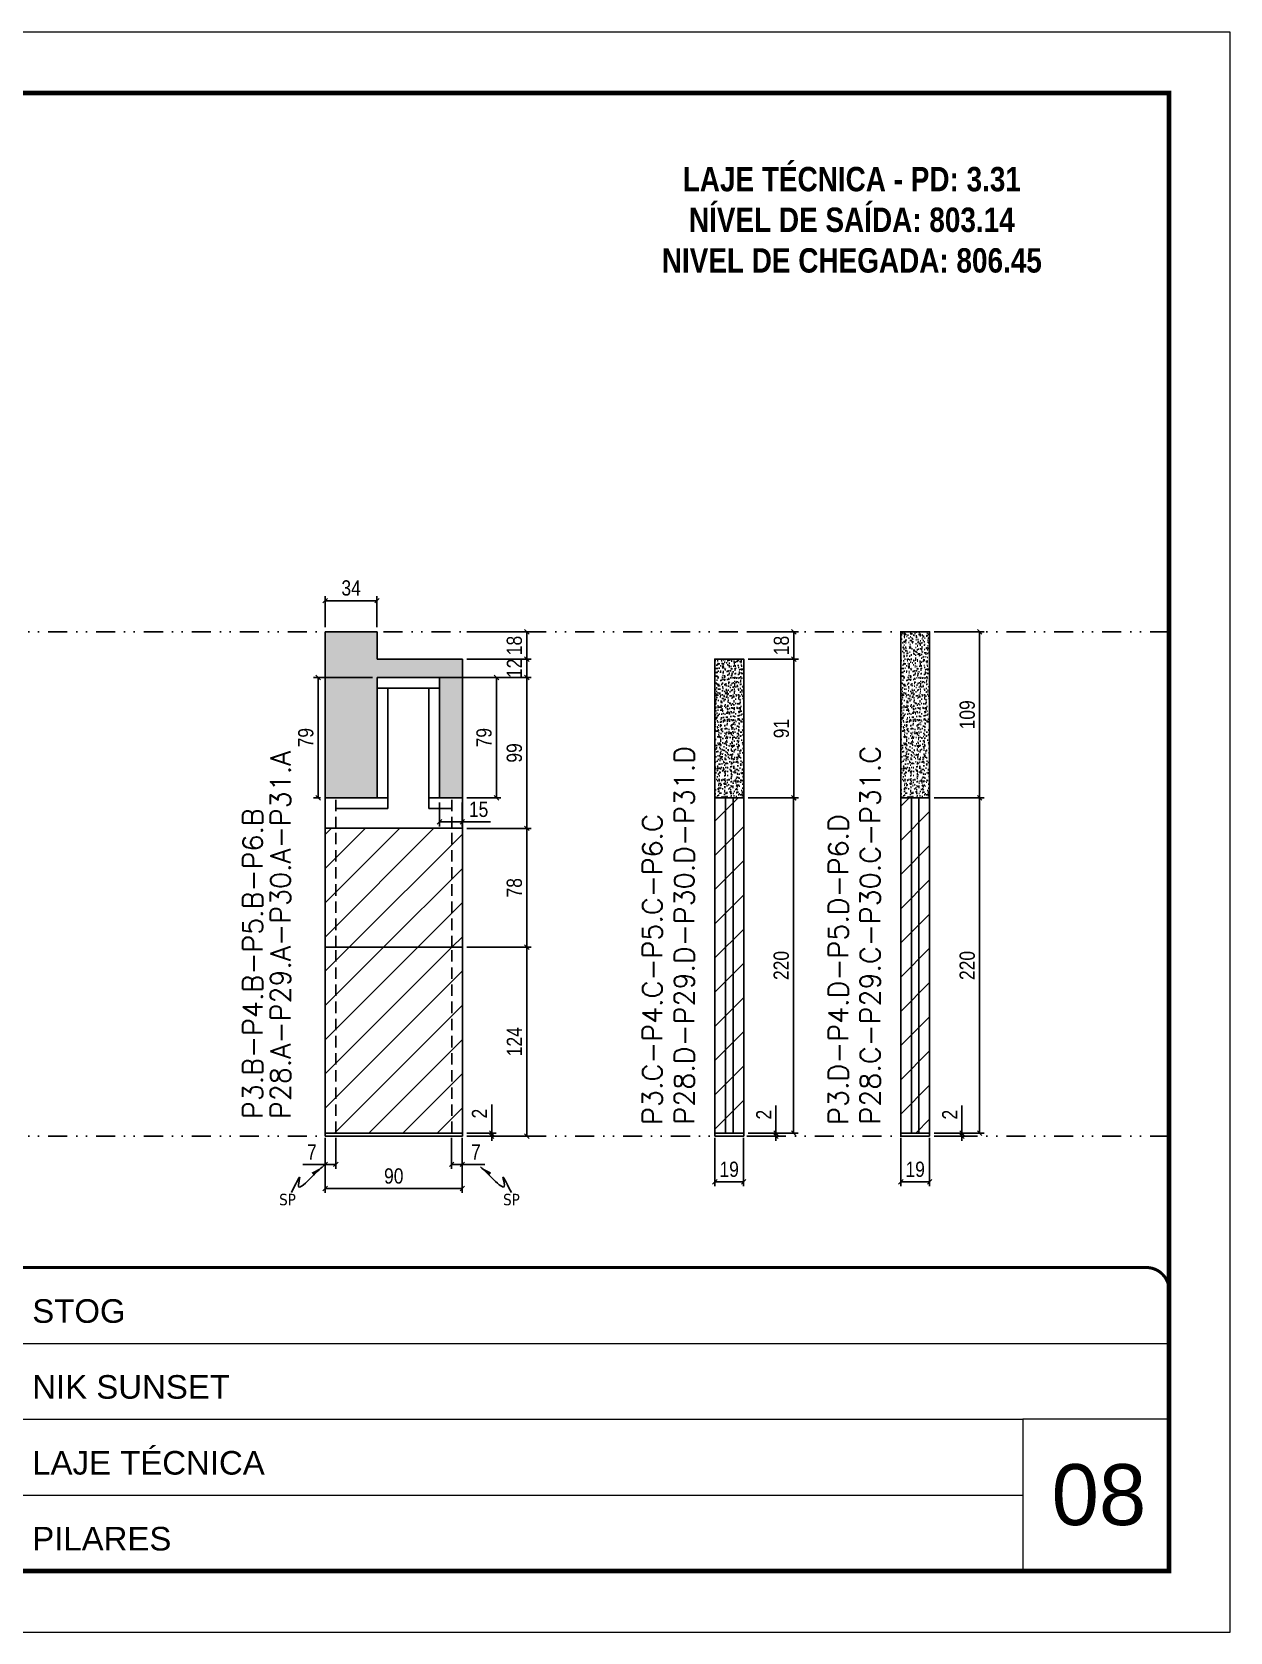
# Model space of a CAD drawing. Extents: x 808 to 7089, y -98 to 17032.
# Drawn here: x 6275 to 7062, y 14834 to 15884 of the extents above; entities that cross this region are included whole.
import ezdxf

# ---------------------------------------------------------------- set-up
doc = ezdxf.new("R2010")
doc.units = 0
for name, pattern in [('CONTINUO', [0]), ('DASHED', [0.75, 0.5, -0.25]), ('DIVIDE2', [0.625, 0.25, -0.125, 0, -0.125, 0, -0.125]), ('HIDDEN', [0.375, 0.25, -0.125])]:
    doc.linetypes.add(name, pattern=pattern)
for name, color, linetype, lineweight in [('CARIMBO', 255, 'Continuous', 9), ('Folhas', 255, 'Continuous', 9), ('REAPROVEITAMENTO', 251, 'Continuous', 9), ('SARRAFO DE PRESSAO', 251, 'DASHED', 9), ('Texto Seção', 7, 'Continuous', 15)]:
    doc.layers.add(name, color=color, linetype=linetype, lineweight=lineweight)
for name, color, linetype in [('COTA', 241, 'Continuous'), ('NOMENCLATURA', 7, 'Continuous'), ('Nível', 160, 'Continuous'), ('Painéis', 200, 'Continuous'), ('SARR_2.2x7', 40, 'Continuous'), ('Sarrafo de Pressão', 42, 'HIDDEN'), ('texto', 7, 'Continuous')]:
    doc.layers.add(name, color=color, linetype=linetype)
doc.styles.add('ARIAL', font='arial.ttf')
doc.styles.add('COTA TECNICA', font='techl___.ttf', dxfattribs={"height": 10})
doc.styles.add('COTA TECNICA-50', font='techl___.ttf', dxfattribs={"height": 10})
doc.styles.add('REGUA-120', font='ROMANS.shx', dxfattribs={"height": 15})
doc.styles.add('ROMANC', font='techb___.ttf', dxfattribs={"height": 2.5})
doc.styles.get("Standard").update_dxf_attribs({"font": 'arial.ttf'})
doc.dimstyles.new('COTA PAINEL-50', dxfattribs={"dimtxt": 10, "dimasz": 3, "dimexe": 3, "dimexo": 3, "dimgap": 3, "dimtad": 1, "dimdec": 1, "dimzin": 12, "dimdsep": 46, "dimtxsty": 'COTA TECNICA-50', "dimblk1": 'OBLIQUE', "dimblk2": 'OBLIQUE', "dimsah": 1, "dimcen": 0.9, "dimclrd": 4, "dimclre": 4, "dimclrt": 240, "dimadec": 1, "dimazin": 3, "dimtfac": 1, "dimtdec": 1, "dimtmove": 0, "dimatfit": 3, "dimfxl": 1, "dimtolj": 1, "dimtzin": 12, "dimarcsym": 0})
doc.dimstyles.new('PAINEL', dxfattribs={"dimtxt": 10, "dimasz": 3, "dimexe": 3, "dimexo": 3, "dimgap": 3, "dimtad": 1, "dimdec": 1, "dimzin": 12, "dimdsep": 46, "dimtxsty": 'COTA TECNICA', "dimblk1": 'OBLIQUE', "dimblk2": 'OBLIQUE', "dimsah": 1, "dimcen": 0.9, "dimclrd": 4, "dimclre": 4, "dimclrt": 240, "dimadec": 1, "dimazin": 3, "dimtfac": 1, "dimtdec": 1, "dimtmove": 0, "dimatfit": 3, "dimfxl": 1, "dimtolj": 1, "dimtzin": 12, "dimarcsym": 0})
doc.dimstyles.get("Standard").update_dxf_attribs({"dimtxt": 0.18, "dimasz": 0.18, "dimexe": 0.18, "dimexo": 0.0625, "dimgap": 0.09, "dimtad": 0, "dimtih": 1, "dimtoh": 1, "dimdec": 4, "dimzin": 0, "dimdsep": 46, "dimtxsty": 'Standard', "dimcen": 0.09, "dimadec": 0, "dimazin": 0, "dimtfac": 1, "dimtdec": 4, "dimtofl": 0, "dimtmove": 0, "dimatfit": 3, "dimfxl": 1, "dimtolj": 1, "dimtzin": 0, "dimarcsym": 0})
pattern_1 = [(45, (3170, 1148.575), (-11.22532, 11.22532), [])]

# ---------------------------------------------------------------- blocks, each defined once
blk = doc.blocks.new('9999999999')
at = {"color": 30, "linetype": 'CONTINUO'}
for p, q in [((98564.6, 34379.6), (99584, 34379.6)), ((98564.6, 34329.8), (99488, 34329.8)), ((99584, 34329.8), (99488, 34329.8)), ((99488, 34329.8), (99488, 34230.2)), ((98564.6, 34280), (99488, 34280))]:
    blk.add_line(p, q, dxfattribs=at)
at = {"color": 30, "linetype": 'CONTINUO', "const_width": 2}
blk.add_lwpolyline([(99584, 34230.2), (99584, 34414.4, 0.414214), (99569, 34429.4), (98229, 34429.4, 0.414214), (98214, 34414.4), (98214, 34245.2, 0.414214), (98229, 34230.2), (99584, 34230.2)], format="xyb", dxfattribs=at)
at = {"layer": 'Folhas'}
blk.add_lwpolyline([(98139, 34190.2), (99624, 34190.2), (99624, 35240.2), (98139, 35240.2)], close=True, dxfattribs=at)
at = {"layer": 'Folhas', "color": 30, "const_width": 3}
blk.add_lwpolyline([(98214, 34230.2), (99584, 34230.2), (99584, 35200.2), (98214, 35200.2)], close=True, dxfattribs=at)
at = {"color": 7, "linetype": 'Continuous', "ltscale": 5, "style": 'ARIAL'}
for s, height, p in [('STOG', 15.48, (98837.7, 34393.1)), ('NIK SUNSET', 15.48, (98837.7, 34343.3)), ('LAJE TÉCNICA', 15.483, (98837.7, 34293.5)), ('PILARES', 15.48, (98837.7, 34243.7))]:
    blk.add_text(s, height=height, dxfattribs=at).set_placement(p)
blk = doc.blocks.new('_Oblique')
at = {"color": 0, "linetype": 'ByBlock', "lineweight": -2}
blk.add_line((-0.5, -0.5), (0.5, 0.5), dxfattribs=at)
blk = doc.blocks.new('*D68')
at = {"layer": 'COTA', "color": 4, "lineweight": -2, "transparency": 16777216}
for p, q in [((6723.4, 15158.3), (6723.4, 15126.4)), ((6742.4, 15158.3), (6742.4, 15126.4)), ((6723.4, 15129.4), (6742.4, 15129.4))]:
    blk.add_line(p, q, dxfattribs=at)
at = {"layer": 'Defpoints', "color": 0, "transparency": 16777216}
for p in [(6723.4, 15161.3), (6742.4, 15161.3), (6742.4, 15129.4)]:
    blk.add_point(p, dxfattribs=at)
at = {"layer": 'COTA', "color": 4, "lineweight": -2, "transparency": 16777216, "xscale": 3, "yscale": 3, "zscale": 3, "rotation": 180}
blk.add_blockref('_Oblique', (6723.4, 15129.4), dxfattribs=at)
at = {"layer": 'COTA', "color": 4, "lineweight": -2, "transparency": 16777216, "xscale": 3, "yscale": 3, "zscale": 3}
blk.add_blockref('_Oblique', (6742.4, 15129.4), dxfattribs=at)
at = {"layer": 'COTA', "color": 240, "transparency": 16777216, "insert": (6732.9, 15137.5), "char_height": 10, "attachment_point": 5, "style": 'COTA TECNICA'}
blk.add_mtext('\\A1;19', dxfattribs=at)
blk = doc.blocks.new('*D69')
at = {"layer": 'COTA', "color": 4, "lineweight": -2, "transparency": 16777216}
for p, q in [((6745.4, 15381.3), (6778.2, 15381.3)), ((6775.2, 15161.3), (6775.2, 15381.3)), ((6745.4, 15161.3), (6778.2, 15161.3))]:
    blk.add_line(p, q, dxfattribs=at)
at = {"layer": 'Defpoints', "color": 0, "transparency": 16777216}
for p in [(6742.4, 15381.3), (6775.2, 15381.3), (6742.4, 15161.3)]:
    blk.add_point(p, dxfattribs=at)
at = {"layer": 'COTA', "color": 4, "lineweight": -2, "transparency": 16777216, "xscale": 3, "yscale": 3, "zscale": 3}
for p, rotation in [((6775.2, 15381.3), 90), ((6775.2, 15161.3), 270)]:
    blk.add_blockref('_Oblique', p, dxfattribs=dict(at, rotation=rotation))
at = {"layer": 'COTA', "color": 240, "transparency": 16777216, "insert": (6767.1, 15271.3), "char_height": 10, "attachment_point": 5, "rotation": 90, "style": 'COTA TECNICA'}
blk.add_mtext('\\A1;220', dxfattribs=at)
blk = doc.blocks.new('*D70')
at = {"layer": 'COTA', "color": 4, "lineweight": -2, "transparency": 16777216}
for p, q in [((6763.6, 15161.3), (6763.6, 15179.4)), ((6745.4, 15161.3), (6766.6, 15161.3)), ((6745.4, 15159.3), (6766.6, 15159.3)), ((6763.6, 15159.3), (6763.6, 15161.3)), ((6763.6, 15159.3), (6763.6, 15156.3))]:
    blk.add_line(p, q, dxfattribs=at)
at = {"layer": 'Defpoints', "color": 0, "transparency": 16777216}
for p in [(6742.4, 15161.3), (6742.4, 15159.3), (6763.6, 15161.3)]:
    blk.add_point(p, dxfattribs=at)
at = {"layer": 'COTA', "color": 4, "lineweight": -2, "transparency": 16777216, "xscale": 3, "yscale": 3, "zscale": 3}
for p, rotation in [((6763.6, 15161.3), 270), ((6763.6, 15159.3), 90)]:
    blk.add_blockref('_Oblique', p, dxfattribs=dict(at, rotation=rotation))
at = {"layer": 'COTA', "color": 240, "transparency": 16777216, "insert": (6755.6, 15173.4), "char_height": 10, "attachment_point": 5, "rotation": 90, "style": 'COTA TECNICA-50'}
blk.add_mtext('\\A1;2', dxfattribs=at)
blk = doc.blocks.new('*D86')
at = {"layer": 'COTA', "color": 4, "linetype": 'ByBlock', "lineweight": -2, "transparency": 16777216}
for p, q in [((6745.4, 15472.3), (6778.3, 15472.3)), ((6775.3, 15472.3), (6775.3, 15381.3)), ((6745.4, 15381.3), (6778.3, 15381.3))]:
    blk.add_line(p, q, dxfattribs=at)
at = {"layer": 'Defpoints', "color": 0, "linetype": 'ByBlock', "transparency": 16777216}
for p in [(6742.4, 15472.3), (6742.4, 15381.3), (6775.3, 15381.3)]:
    blk.add_point(p, dxfattribs=at)
at = {"layer": 'COTA', "color": 4, "linetype": 'ByBlock', "lineweight": -2, "transparency": 16777216, "xscale": 3, "yscale": 3, "zscale": 3}
for p, rotation in [((6775.3, 15472.3), 90), ((6775.3, 15381.3), 270)]:
    blk.add_blockref('_Oblique', p, dxfattribs=dict(at, rotation=rotation))
at = {"layer": 'COTA', "color": 240, "linetype": 'ByBlock', "transparency": 16777216, "insert": (6767.2, 15426.8), "char_height": 10, "attachment_point": 5, "rotation": 90, "style": 'COTA TECNICA'}
blk.add_mtext('\\A1;91', dxfattribs=at)
blk = doc.blocks.new('*D72')
at = {"layer": 'COTA', "color": 4, "lineweight": -2, "transparency": 16777216}
for p, q in [((6467.7, 15158.3), (6467.7, 15122)), ((6557.7, 15158.3), (6557.7, 15122)), ((6467.7, 15125), (6557.7, 15125))]:
    blk.add_line(p, q, dxfattribs=at)
at = {"layer": 'Defpoints', "color": 0, "transparency": 16777216}
for p in [(6467.7, 15161.3), (6557.7, 15161.3), (6557.7, 15125)]:
    blk.add_point(p, dxfattribs=at)
at = {"layer": 'COTA', "color": 4, "lineweight": -2, "transparency": 16777216, "xscale": 3, "yscale": 3, "zscale": 3, "rotation": 180}
blk.add_blockref('_Oblique', (6467.7, 15125), dxfattribs=at)
at = {"layer": 'COTA', "color": 4, "lineweight": -2, "transparency": 16777216, "xscale": 3, "yscale": 3, "zscale": 3}
blk.add_blockref('_Oblique', (6557.7, 15125), dxfattribs=at)
at = {"layer": 'COTA', "color": 240, "transparency": 16777216, "insert": (6512.7, 15133.1), "char_height": 10, "attachment_point": 5, "style": 'COTA TECNICA'}
blk.add_mtext('\\A1;90', dxfattribs=at)
blk = doc.blocks.new('*D73')
at = {"layer": 'COTA', "color": 4, "lineweight": -2, "transparency": 16777216}
for p, q in [((6550.7, 15158.3), (6550.7, 15137.8)), ((6557.7, 15156.3), (6557.7, 15137.8)), ((6550.7, 15140.8), (6557.7, 15140.8)), ((6557.7, 15140.8), (6572.5, 15140.8))]:
    blk.add_line(p, q, dxfattribs=at)
at = {"layer": 'Defpoints', "color": 0, "transparency": 16777216}
for p in [(6550.7, 15161.3), (6557.7, 15159.3), (6557.7, 15140.8)]:
    blk.add_point(p, dxfattribs=at)
at = {"layer": 'COTA', "color": 4, "lineweight": -2, "transparency": 16777216, "xscale": 3, "yscale": 3, "zscale": 3, "rotation": 180}
blk.add_blockref('_Oblique', (6550.7, 15140.8), dxfattribs=at)
at = {"layer": 'COTA', "color": 4, "lineweight": -2, "transparency": 16777216, "xscale": 3, "yscale": 3, "zscale": 3}
blk.add_blockref('_Oblique', (6557.7, 15140.8), dxfattribs=at)
at = {"layer": 'COTA', "color": 240, "transparency": 16777216, "insert": (6566.6, 15148.9), "char_height": 10, "attachment_point": 5, "style": 'COTA TECNICA-50'}
blk.add_mtext('\\A1;7', dxfattribs=at)
blk = doc.blocks.new('*D74')
at = {"layer": 'COTA', "color": 4, "lineweight": -2, "transparency": 16777216}
for p, q in [((6467.7, 15156.3), (6467.7, 15137.8)), ((6474.7, 15158.3), (6474.7, 15137.8)), ((6467.7, 15140.8), (6453, 15140.8)), ((6474.7, 15140.8), (6467.7, 15140.8))]:
    blk.add_line(p, q, dxfattribs=at)
at = {"layer": 'Defpoints', "color": 0, "transparency": 16777216}
for p in [(6467.7, 15159.3), (6474.7, 15161.3), (6467.7, 15140.8)]:
    blk.add_point(p, dxfattribs=at)
at = {"layer": 'COTA', "color": 4, "lineweight": -2, "transparency": 16777216, "xscale": 3, "yscale": 3, "zscale": 3, "rotation": 180}
blk.add_blockref('_Oblique', (6467.7, 15140.8), dxfattribs=at)
at = {"layer": 'COTA', "color": 4, "lineweight": -2, "transparency": 16777216, "xscale": 3, "yscale": 3, "zscale": 3}
blk.add_blockref('_Oblique', (6474.7, 15140.8), dxfattribs=at)
at = {"layer": 'COTA', "color": 240, "transparency": 16777216, "insert": (6458.9, 15148.9), "char_height": 10, "attachment_point": 5, "style": 'COTA TECNICA-50'}
blk.add_mtext('\\A1;7', dxfattribs=at)
blk = doc.blocks.new('*D75')
at = {"layer": 'COTA', "color": 4, "linetype": 'ByBlock', "lineweight": -2, "transparency": 16777216}
for p, q in [((6560.7, 15283.3), (6603, 15283.3)), ((6600, 15159.3), (6600, 15283.3)), ((6560.7, 15159.3), (6603, 15159.3))]:
    blk.add_line(p, q, dxfattribs=at)
at = {"layer": 'Defpoints', "color": 0, "linetype": 'ByBlock', "transparency": 16777216}
for p in [(6557.7, 15283.3), (6600, 15283.3), (6557.7, 15159.3)]:
    blk.add_point(p, dxfattribs=at)
at = {"layer": 'COTA', "color": 4, "linetype": 'ByBlock', "lineweight": -2, "transparency": 16777216, "xscale": 3, "yscale": 3, "zscale": 3}
for p, rotation in [((6600, 15283.3), 90), ((6600, 15159.3), 270)]:
    blk.add_blockref('_Oblique', p, dxfattribs=dict(at, rotation=rotation))
at = {"layer": 'COTA', "color": 240, "linetype": 'ByBlock', "transparency": 16777216, "insert": (6591.9, 15221.3), "char_height": 10, "attachment_point": 5, "rotation": 90, "style": 'COTA TECNICA'}
blk.add_mtext('\\A1;124', dxfattribs=at)
blk = doc.blocks.new('*D76')
at = {"layer": 'COTA', "color": 4, "lineweight": -2, "transparency": 16777216}
for p, q in [((6577, 15161.3), (6577, 15180.1)), ((6560.7, 15161.3), (6580, 15161.3)), ((6560.7, 15159.3), (6580, 15159.3)), ((6577, 15159.3), (6577, 15161.3)), ((6577, 15159.3), (6577, 15156.3))]:
    blk.add_line(p, q, dxfattribs=at)
at = {"layer": 'Defpoints', "color": 0, "transparency": 16777216}
for p in [(6557.7, 15161.3), (6557.7, 15159.3), (6577, 15159.3)]:
    blk.add_point(p, dxfattribs=at)
at = {"layer": 'COTA', "color": 4, "lineweight": -2, "transparency": 16777216, "xscale": 3, "yscale": 3, "zscale": 3}
for p, rotation in [((6577, 15161.3), 270), ((6577, 15159.3), 90)]:
    blk.add_blockref('_Oblique', p, dxfattribs=dict(at, rotation=rotation))
at = {"layer": 'COTA', "color": 240, "transparency": 16777216, "insert": (6569, 15174.1), "char_height": 10, "attachment_point": 5, "rotation": 90, "style": 'COTA TECNICA-50'}
blk.add_mtext('\\A1;2', dxfattribs=at)
blk = doc.blocks.new('*D77')
at = {"layer": 'COTA', "color": 4, "linetype": 'ByBlock', "lineweight": -2, "transparency": 16777216}
for p, q in [((6560.7, 15283.3), (6603, 15283.3)), ((6600, 15159.3), (6600, 15283.3)), ((6560.7, 15159.3), (6603, 15159.3))]:
    blk.add_line(p, q, dxfattribs=at)
at = {"layer": 'Defpoints', "color": 0, "linetype": 'ByBlock', "transparency": 16777216}
for p in [(6557.7, 15283.3), (6600, 15283.3), (6557.7, 15159.3)]:
    blk.add_point(p, dxfattribs=at)
at = {"layer": 'COTA', "color": 4, "linetype": 'ByBlock', "lineweight": -2, "transparency": 16777216, "xscale": 3, "yscale": 3, "zscale": 3}
for p, rotation in [((6600, 15283.3), 90), ((6600, 15159.3), 270)]:
    blk.add_blockref('_Oblique', p, dxfattribs=dict(at, rotation=rotation))
at = {"layer": 'COTA', "color": 240, "linetype": 'ByBlock', "transparency": 16777216, "insert": (6591.9, 15221.3), "char_height": 10, "attachment_point": 5, "rotation": 90, "style": 'COTA TECNICA'}
blk.add_mtext('\\A1;124', dxfattribs=at)
blk = doc.blocks.new('*D78')
at = {"layer": 'COTA', "color": 4, "lineweight": -2, "transparency": 16777216}
for p, q in [((6560.7, 15361.3), (6603, 15361.3)), ((6600, 15361.3), (6600, 15283.3)), ((6560.7, 15283.3), (6603, 15283.3))]:
    blk.add_line(p, q, dxfattribs=at)
at = {"layer": 'Defpoints', "color": 0, "transparency": 16777216}
for p in [(6557.7, 15361.3), (6557.7, 15283.3), (6600, 15283.3)]:
    blk.add_point(p, dxfattribs=at)
at = {"layer": 'COTA', "color": 4, "lineweight": -2, "transparency": 16777216, "xscale": 3, "yscale": 3, "zscale": 3}
for p, rotation in [((6600, 15361.3), 90), ((6600, 15283.3), 270)]:
    blk.add_blockref('_Oblique', p, dxfattribs=dict(at, rotation=rotation))
at = {"layer": 'COTA', "color": 240, "transparency": 16777216, "insert": (6591.9, 15322.3), "char_height": 10, "attachment_point": 5, "rotation": 90, "style": 'COTA TECNICA'}
blk.add_mtext('\\A1;78', dxfattribs=at)
blk = doc.blocks.new('*D79')
at = {"layer": 'COTA', "color": 4, "lineweight": -2, "transparency": 16777216}
for p, q in [((6526.7, 15460.3), (6603, 15460.3)), ((6600, 15460.3), (6600, 15361.3)), ((6560.7, 15361.3), (6603, 15361.3))]:
    blk.add_line(p, q, dxfattribs=at)
at = {"layer": 'Defpoints', "color": 0, "transparency": 16777216}
for p in [(6523.7, 15460.3), (6557.7, 15361.3), (6600, 15361.3)]:
    blk.add_point(p, dxfattribs=at)
at = {"layer": 'COTA', "color": 4, "lineweight": -2, "transparency": 16777216, "xscale": 3, "yscale": 3, "zscale": 3}
for p, rotation in [((6600, 15460.3), 90), ((6600, 15361.3), 270)]:
    blk.add_blockref('_Oblique', p, dxfattribs=dict(at, rotation=rotation))
at = {"layer": 'COTA', "color": 240, "transparency": 16777216, "insert": (6591.9, 15410.8), "char_height": 10, "attachment_point": 5, "rotation": 90, "style": 'COTA TECNICA'}
blk.add_mtext('\\A1;99', dxfattribs=at)
blk = doc.blocks.new('*D89')
at = {"layer": 'COTA', "color": 4, "lineweight": -2, "transparency": 16777216}
for p, q in [((6498.7, 15460.3), (6460.1, 15460.3)), ((6463.1, 15460.3), (6463.1, 15381.3)), ((6464.7, 15381.3), (6460.1, 15381.3))]:
    blk.add_line(p, q, dxfattribs=at)
at = {"layer": 'Defpoints', "color": 0, "transparency": 16777216}
for p in [(6501.7, 15460.3), (6463.1, 15381.3), (6467.7, 15381.3)]:
    blk.add_point(p, dxfattribs=at)
at = {"layer": 'COTA', "color": 4, "lineweight": -2, "transparency": 16777216, "xscale": 3, "yscale": 3, "zscale": 3}
for p, rotation in [((6463.1, 15460.3), 90), ((6463.1, 15381.3), 270)]:
    blk.add_blockref('_Oblique', p, dxfattribs=dict(at, rotation=rotation))
at = {"layer": 'COTA', "color": 240, "transparency": 16777216, "insert": (6455, 15420.8), "char_height": 10, "attachment_point": 5, "rotation": 90, "style": 'COTA TECNICA'}
blk.add_mtext('\\A1;79', dxfattribs=at)
blk = doc.blocks.new('*D90')
at = {"layer": 'COTA', "color": 4, "lineweight": -2, "transparency": 16777216}
for p, q in [((6560.7, 15472.3), (6603, 15472.3)), ((6600, 15460.3), (6600, 15472.3)), ((6545.7, 15460.3), (6603, 15460.3))]:
    blk.add_line(p, q, dxfattribs=at)
at = {"layer": 'Defpoints', "color": 0, "transparency": 16777216}
for p in [(6557.7, 15472.3), (6600, 15472.3), (6542.7, 15460.3)]:
    blk.add_point(p, dxfattribs=at)
at = {"layer": 'COTA', "color": 4, "lineweight": -2, "transparency": 16777216, "xscale": 3, "yscale": 3, "zscale": 3}
for p, rotation in [((6600, 15472.3), 90), ((6600, 15460.3), 270)]:
    blk.add_blockref('_Oblique', p, dxfattribs=dict(at, rotation=rotation))
at = {"layer": 'COTA', "color": 240, "transparency": 16777216, "insert": (6591.9, 15466.3), "char_height": 10, "attachment_point": 5, "rotation": 90, "style": 'COTA TECNICA'}
blk.add_mtext('\\A1;12', dxfattribs=at)
blk = doc.blocks.new('*D80')
at = {"layer": 'COTA', "color": 4, "lineweight": -2, "transparency": 16777216}
for p, q in [((6560.7, 15490.3), (6603, 15490.3)), ((6600, 15472.3), (6600, 15490.3)), ((6560.7, 15472.3), (6603, 15472.3))]:
    blk.add_line(p, q, dxfattribs=at)
at = {"layer": 'Defpoints', "color": 0, "transparency": 16777216}
for p in [(6557.7, 15490.3), (6600, 15490.3), (6557.7, 15472.3)]:
    blk.add_point(p, dxfattribs=at)
at = {"layer": 'COTA', "color": 4, "lineweight": -2, "transparency": 16777216, "xscale": 3, "yscale": 3, "zscale": 3}
for p, rotation in [((6600, 15490.3), 90), ((6600, 15472.3), 270)]:
    blk.add_blockref('_Oblique', p, dxfattribs=dict(at, rotation=rotation))
at = {"layer": 'COTA', "color": 240, "transparency": 16777216, "insert": (6591.9, 15481.3), "char_height": 10, "attachment_point": 5, "rotation": 90, "style": 'COTA TECNICA'}
blk.add_mtext('\\A1;18', dxfattribs=at)
blk = doc.blocks.new('*D91')
at = {"layer": 'COTA', "color": 4, "lineweight": -2, "transparency": 16777216}
for p, q in [((6545.7, 15460.3), (6583.1, 15460.3)), ((6580.1, 15460.3), (6580.1, 15381.3)), ((6560.7, 15381.3), (6583.1, 15381.3))]:
    blk.add_line(p, q, dxfattribs=at)
at = {"layer": 'Defpoints', "color": 0, "transparency": 16777216}
for p in [(6542.7, 15460.3), (6557.7, 15381.3), (6580.1, 15381.3)]:
    blk.add_point(p, dxfattribs=at)
at = {"layer": 'COTA', "color": 4, "lineweight": -2, "transparency": 16777216, "xscale": 3, "yscale": 3, "zscale": 3}
for p, rotation in [((6580.1, 15460.3), 90), ((6580.1, 15381.3), 270)]:
    blk.add_blockref('_Oblique', p, dxfattribs=dict(at, rotation=rotation))
at = {"layer": 'COTA', "color": 240, "transparency": 16777216, "insert": (6572, 15420.8), "char_height": 10, "attachment_point": 5, "rotation": 90, "style": 'COTA TECNICA'}
blk.add_mtext('\\A1;79', dxfattribs=at)
blk = doc.blocks.new('*D81')
at = {"layer": 'COTA', "color": 4, "lineweight": -2, "transparency": 16777216}
for p, q in [((6845.5, 15158.3), (6845.5, 15126.4)), ((6864.5, 15158.3), (6864.5, 15126.4)), ((6845.5, 15129.4), (6864.5, 15129.4))]:
    blk.add_line(p, q, dxfattribs=at)
at = {"layer": 'Defpoints', "color": 0, "transparency": 16777216}
for p in [(6845.5, 15161.3), (6864.5, 15161.3), (6864.5, 15129.4)]:
    blk.add_point(p, dxfattribs=at)
at = {"layer": 'COTA', "color": 4, "lineweight": -2, "transparency": 16777216, "xscale": 3, "yscale": 3, "zscale": 3, "rotation": 180}
blk.add_blockref('_Oblique', (6845.5, 15129.4), dxfattribs=at)
at = {"layer": 'COTA', "color": 4, "lineweight": -2, "transparency": 16777216, "xscale": 3, "yscale": 3, "zscale": 3}
blk.add_blockref('_Oblique', (6864.5, 15129.4), dxfattribs=at)
at = {"layer": 'COTA', "color": 240, "transparency": 16777216, "insert": (6855, 15137.5), "char_height": 10, "attachment_point": 5, "style": 'COTA TECNICA'}
blk.add_mtext('\\A1;19', dxfattribs=at)
blk = doc.blocks.new('*D82')
at = {"layer": 'COTA', "color": 4, "lineweight": -2, "transparency": 16777216}
for p, q in [((6867.5, 15381.3), (6900.3, 15381.3)), ((6897.3, 15161.3), (6897.3, 15381.3)), ((6867.5, 15161.3), (6900.3, 15161.3))]:
    blk.add_line(p, q, dxfattribs=at)
at = {"layer": 'Defpoints', "color": 0, "transparency": 16777216}
for p in [(6864.5, 15381.3), (6897.3, 15381.3), (6864.5, 15161.3)]:
    blk.add_point(p, dxfattribs=at)
at = {"layer": 'COTA', "color": 4, "lineweight": -2, "transparency": 16777216, "xscale": 3, "yscale": 3, "zscale": 3}
for p, rotation in [((6897.3, 15381.3), 90), ((6897.3, 15161.3), 270)]:
    blk.add_blockref('_Oblique', p, dxfattribs=dict(at, rotation=rotation))
at = {"layer": 'COTA', "color": 240, "transparency": 16777216, "insert": (6889.2, 15271.3), "char_height": 10, "attachment_point": 5, "rotation": 90, "style": 'COTA TECNICA'}
blk.add_mtext('\\A1;220', dxfattribs=at)
blk = doc.blocks.new('*D83')
at = {"layer": 'COTA', "color": 4, "lineweight": -2, "transparency": 16777216}
for p, q in [((6885.7, 15161.3), (6885.7, 15179.4)), ((6867.5, 15161.3), (6888.7, 15161.3)), ((6867.5, 15159.3), (6888.7, 15159.3)), ((6885.7, 15159.3), (6885.7, 15161.3)), ((6885.7, 15159.3), (6885.7, 15156.3))]:
    blk.add_line(p, q, dxfattribs=at)
at = {"layer": 'Defpoints', "color": 0, "transparency": 16777216}
for p in [(6864.5, 15161.3), (6864.5, 15159.3), (6885.7, 15161.3)]:
    blk.add_point(p, dxfattribs=at)
at = {"layer": 'COTA', "color": 4, "lineweight": -2, "transparency": 16777216, "xscale": 3, "yscale": 3, "zscale": 3}
for p, rotation in [((6885.7, 15161.3), 270), ((6885.7, 15159.3), 90)]:
    blk.add_blockref('_Oblique', p, dxfattribs=dict(at, rotation=rotation))
at = {"layer": 'COTA', "color": 240, "transparency": 16777216, "insert": (6877.7, 15173.4), "char_height": 10, "attachment_point": 5, "rotation": 90, "style": 'COTA TECNICA-50'}
blk.add_mtext('\\A1;2', dxfattribs=at)
blk = doc.blocks.new('*D93')
at = {"layer": 'COTA', "color": 4, "linetype": 'ByBlock', "lineweight": -2, "transparency": 16777216}
for p, q in [((6867.5, 15490.3), (6900.3, 15490.3)), ((6897.3, 15490.3), (6897.3, 15381.3)), ((6867.5, 15381.3), (6900.3, 15381.3))]:
    blk.add_line(p, q, dxfattribs=at)
at = {"layer": 'Defpoints', "color": 0, "linetype": 'ByBlock', "transparency": 16777216}
for p in [(6864.5, 15490.3), (6864.5, 15381.3), (6897.3, 15381.3)]:
    blk.add_point(p, dxfattribs=at)
at = {"layer": 'COTA', "color": 4, "linetype": 'ByBlock', "lineweight": -2, "transparency": 16777216, "xscale": 3, "yscale": 3, "zscale": 3}
for p, rotation in [((6897.3, 15490.3), 90), ((6897.3, 15381.3), 270)]:
    blk.add_blockref('_Oblique', p, dxfattribs=dict(at, rotation=rotation))
at = {"layer": 'COTA', "color": 240, "linetype": 'ByBlock', "transparency": 16777216, "insert": (6889.2, 15435.8), "char_height": 10, "attachment_point": 5, "rotation": 90, "style": 'COTA TECNICA'}
blk.add_mtext('\\A1;109', dxfattribs=at)
blk = doc.blocks.new('*D122')
at = {"layer": 'COTA', "color": 4, "lineweight": -2, "transparency": 16777216}
for p, q in [((6542.7, 15378.3), (6542.7, 15362.6)), ((6557.7, 15378.3), (6557.7, 15362.6)), ((6542.7, 15365.6), (6557.7, 15365.6)), ((6557.7, 15365.6), (6576.1, 15365.6))]:
    blk.add_line(p, q, dxfattribs=at)
at = {"layer": 'Defpoints', "color": 0, "transparency": 16777216}
for p in [(6542.7, 15381.3), (6557.7, 15381.3), (6557.7, 15365.6)]:
    blk.add_point(p, dxfattribs=at)
at = {"layer": 'COTA', "color": 4, "lineweight": -2, "transparency": 16777216, "xscale": 3, "yscale": 3, "zscale": 3, "rotation": 180}
blk.add_blockref('_Oblique', (6542.7, 15365.6), dxfattribs=at)
at = {"layer": 'COTA', "color": 4, "lineweight": -2, "transparency": 16777216, "xscale": 3, "yscale": 3, "zscale": 3}
blk.add_blockref('_Oblique', (6557.7, 15365.6), dxfattribs=at)
at = {"layer": 'COTA', "color": 240, "transparency": 16777216, "insert": (6568.4, 15373.7), "char_height": 10, "attachment_point": 5, "style": 'COTA TECNICA'}
blk.add_mtext('\\A1;15', dxfattribs=at)
blk = doc.blocks.new('*D123')
at = {"layer": 'COTA', "color": 4, "lineweight": -2, "transparency": 16777216}
for p, q in [((6467.7, 15493.3), (6467.7, 15513.7)), ((6501.7, 15510.7), (6467.7, 15510.7)), ((6501.7, 15493.3), (6501.7, 15513.7))]:
    blk.add_line(p, q, dxfattribs=at)
at = {"layer": 'Defpoints', "color": 0, "transparency": 16777216}
for p in [(6467.7, 15510.7), (6467.7, 15490.3), (6501.7, 15490.3)]:
    blk.add_point(p, dxfattribs=at)
at = {"layer": 'COTA', "color": 4, "lineweight": -2, "transparency": 16777216, "xscale": 3, "yscale": 3, "zscale": 3, "rotation": 180}
blk.add_blockref('_Oblique', (6467.7, 15510.7), dxfattribs=at)
at = {"layer": 'COTA', "color": 4, "lineweight": -2, "transparency": 16777216, "xscale": 3, "yscale": 3, "zscale": 3}
blk.add_blockref('_Oblique', (6501.7, 15510.7), dxfattribs=at)
at = {"layer": 'COTA', "color": 240, "transparency": 16777216, "insert": (6484.7, 15519), "char_height": 10, "attachment_point": 5, "style": 'COTA TECNICA'}
blk.add_mtext('\\A1;34', dxfattribs=at)
blk = doc.blocks.new('*D630')
at = {"layer": 'COTA', "color": 4, "lineweight": -2, "transparency": 16777216}
for p, q in [((6745.4, 15490.3), (6778.3, 15490.3)), ((6775.3, 15472.3), (6775.3, 15490.3)), ((6745.4, 15472.3), (6778.3, 15472.3))]:
    blk.add_line(p, q, dxfattribs=at)
at = {"layer": 'Defpoints', "color": 0, "transparency": 16777216}
for p in [(6742.4, 15490.3), (6775.3, 15490.3), (6742.4, 15472.3)]:
    blk.add_point(p, dxfattribs=at)
at = {"layer": 'COTA', "color": 4, "lineweight": -2, "transparency": 16777216, "xscale": 3, "yscale": 3, "zscale": 3}
for p, rotation in [((6775.3, 15490.3), 90), ((6775.3, 15472.3), 270)]:
    blk.add_blockref('_Oblique', p, dxfattribs=dict(at, rotation=rotation))
at = {"layer": 'COTA', "color": 240, "transparency": 16777216, "insert": (6767.2, 15481.3), "char_height": 10, "attachment_point": 5, "rotation": 90, "style": 'COTA TECNICA'}
blk.add_mtext('\\A1;18', dxfattribs=at)

msp = doc.modelspace()

# ---------------------------------------------------------------- hatches: boundary and pattern name
at = {"layer": 'COTA', "linetype": 'ByBlock'}
h = msp.add_hatch(dxfattribs=at)
h.set_pattern_fill('AR-CONC', color=256, scale=0.03)
h.set_pattern_definition([(50, (3498.876, 1148.575), (5.4655401, -0.4781726), [0.5715, -6.2865]), (355, (3498.876, 1148.575), (-1.0573026, 5.7317054), [0.4572, -5.0292175]), (100.451445, (3499.3316, 1148.535), (4.4082374, 5.2535326), [0.4857003, -5.3427073]), (46.1842, (3498.876, 1150.099), (8.1323712, -1.2612698), [0.85725, -9.42975]), (96.63556, (3499.554, 1149.994), (7.122124, 7.4227837), [0.7285507, -8.0140682]), (351.18415, (3498.876, 1150.099), (7.122124, 7.4227837), [0.685799, -7.543792]), (21, (3499.638, 1149.718), (4.5484317, -3.067956), [0.5715, -6.2865]), (326, (3499.638, 1149.718), (1.8540609, 5.525639), [0.4572, -5.0292]), (71.451445, (3500.017, 1149.4624), (6.4024926, 2.457683), [0.4857003, -5.3426981]), (37.5, (3498.8762, 1148.5751), (0.0926581, 2.53665117), [0, -4.96824, 0, -5.1054, 0, -5.04825]), (7.5, (3498.8762, 1148.575), (2.0045899, 3.00541724), [0, -2.91084, 0, -4.85394, 0, -1.92405]), (327.5, (3497.1769, 1148.5751), (4.06771786, -0.17186232), [0, -1.905, 0, -5.9436, 0, -7.8867]), (317.5, (3496.415, 1148.575), (4.4438754, 0.7627947), [0, -2.4765, 0, -3.94716, 0, -5.6007])])
h.paths.add_polyline_path([(6467.72, 15381.32), (6501.72, 15381.32), (6501.72, 15460.32), (6542.72, 15460.32), (6542.72, 15381.32), (6557.72, 15381.32), (6557.72, 15472.32), (6501.72, 15472.32), (6501.72, 15490.32), (6467.72, 15490.32)])
h = msp.add_hatch(dxfattribs=at)
h.set_pattern_fill('AR-CONC', color=256, scale=0.03)
h.set_pattern_definition([(50, (-2243.6312, 11333.3474), (5.46554, -0.4781726), [0.5715, -6.2865]), (355, (-2243.631, 11333.3474), (-1.0573026, 5.7317054), [0.4572, -5.0292175]), (100.451445, (-2243.176, 11333.3076), (4.4082374, 5.2535326), [0.4857003, -5.3427073]), (46.1842, (-2243.631, 11334.8714), (8.132371, -1.26127), [0.85725, -9.42975]), (96.63556, (-2242.9535, 11334.766), (7.122124, 7.422784), [0.728551, -8.014068]), (351.18415, (-2243.631, 11334.871), (7.122124, 7.422784), [0.685799, -7.543792]), (21, (-2242.8692, 11334.4904), (4.5484317, -3.067956), [0.5715, -6.2865]), (326, (-2242.869, 11334.4904), (1.854061, 5.525639), [0.4572, -5.0292]), (71.451445, (-2242.49, 11334.235), (6.4024926, 2.457683), [0.4857003, -5.342698]), (37.5, (-2243.6312, 11333.3474), (0.0926581, 2.53665117), [0, -4.96824, 0, -5.1054, 0, -5.04825]), (7.5, (-2243.6312, 11333.3474), (2.0045899, 3.00541724), [0, -2.91084, 0, -4.85394, 0, -1.92405]), (327.5, (-2245.3305, 11333.3474), (4.06771786, -0.1718623), [0, -1.905, 0, -5.9436, 0, -7.8867]), (317.5, (-2246.0925, 11333.3474), (4.4438754, 0.7627947), [0, -2.4765, 0, -3.94716, 0, -5.6007])])
h.paths.add_polyline_path([(6864.49, 15490.32), (6845.49, 15490.32), (6845.49, 15381.32), (6864.49, 15381.32)])
h = msp.add_hatch(dxfattribs=at)
h.set_pattern_fill('AR-CONC', color=256, scale=0.03)
h.set_pattern_definition([(50, (-2365.708, 11333.3474), (5.46554, -0.4781726), [0.5715, -6.2865]), (355, (-2365.708, 11333.3474), (-1.0573026, 5.7317054), [0.4572, -5.0292175]), (100.451445, (-2365.2527, 11333.3076), (4.4082374, 5.2535326), [0.4857003, -5.3427073]), (46.1842, (-2365.708, 11334.8714), (8.132371, -1.26127), [0.85725, -9.42975]), (96.63556, (-2365.0305, 11334.766), (7.122124, 7.422784), [0.728551, -8.014068]), (351.18415, (-2365.708, 11334.871), (7.122124, 7.422784), [0.685799, -7.543792]), (21, (-2364.946, 11334.4904), (4.5484317, -3.067956), [0.5715, -6.2865]), (326, (-2364.946, 11334.4904), (1.854061, 5.525639), [0.4572, -5.0292]), (71.451445, (-2364.567, 11334.235), (6.4024926, 2.457683), [0.4857003, -5.342698]), (37.5, (-2365.7081, 11333.3474), (0.0926581, 2.53665117), [0, -4.96824, 0, -5.1054, 0, -5.04825]), (7.5, (-2365.7081, 11333.3474), (2.0045899, 3.00541724), [0, -2.91084, 0, -4.85394, 0, -1.92405]), (327.5, (-2367.4074, 11333.3474), (4.06771786, -0.1718623), [0, -1.905, 0, -5.9436, 0, -7.8867]), (317.5, (-2368.1694, 11333.3474), (4.4438754, 0.7627947), [0, -2.4765, 0, -3.94716, 0, -5.6007])])
h.paths.add_polyline_path([(6742.41, 15472.34), (6723.41, 15472.34), (6723.41, 15381.32), (6742.41, 15381.32)])
at = {"layer": 'REAPROVEITAMENTO'}
h = msp.add_hatch(dxfattribs=at)
h.set_pattern_fill('ANSI31', color=256, scale=5)
h.set_pattern_definition(pattern_1)
h.paths.add_polyline_path([(6742.41, 15381.32), (6723.41, 15381.32), (6723.41, 15161.32), (6742.41, 15161.32)])
h = msp.add_hatch(dxfattribs=at)
h.set_pattern_fill('ANSI31', color=256, scale=5)
h.set_pattern_definition(pattern_1)
h.paths.add_polyline_path([(6864.49, 15381.32), (6845.49, 15381.32), (6845.49, 15161.32), (6864.49, 15161.32)])
h = msp.add_hatch(dxfattribs=at)
h.set_pattern_fill('ANSI31', color=256, scale=5)
h.set_pattern_definition(pattern_1)
h.paths.add_polyline_path([(6557.72, 15283.32), (6557.72, 15361.32), (6467.72, 15361.32), (6467.72, 15283.32)])
h = msp.add_hatch(dxfattribs=at)
h.set_pattern_fill('ANSI31', color=256, scale=5)
h.set_pattern_definition(pattern_1)
h.paths.add_polyline_path([(6557.72, 15283.32), (6467.72, 15283.32), (6467.72, 15161.32), (6557.72, 15161.32)])

# ---------------------------------------------------------------- linework, layer by layer
at = {"layer": 'COTA', "linetype": 'ByBlock'}
for p, q in [((6467.72, 15381.32), (6467.72, 15490.32)), ((6467.72, 15490.32), (6501.72, 15490.32)), ((6501.72, 15472.32), (6501.72, 15490.32)), ((6501.72, 15472.32), (6557.72, 15472.32)), ((6557.72, 15381.32), (6557.72, 15472.32)), ((6557.72, 15381.32), (6557.72, 15381.32))]:
    msp.add_line(p, q, dxfattribs=at)
for points in [[(6845.49, 15381.32), (6864.49, 15381.32), (6864.49, 15490.32), (6845.49, 15490.32)], [(6723.41, 15381.32), (6742.41, 15381.32), (6742.41, 15472.34), (6723.41, 15472.34)]]:
    msp.add_lwpolyline(points, close=True, dxfattribs=at)
at = {"layer": 'Nível', "color": 4, "linetype": 'DIVIDE2', "ltscale": 50}
for p, q in [((5971.34, 15490.32), (7021.67, 15490.32)), ((5971.34, 15159.32), (7021.67, 15159.32))]:
    msp.add_line(p, q, dxfattribs=at)
at = {"layer": 'Painéis'}
for p, q in [((6542.72, 15460.32), (6501.72, 15460.32)), ((6501.72, 15460.32), (6501.72, 15381.32)), ((6542.72, 15460.32), (6542.72, 15381.32)), ((6467.72, 15381.32), (6467.72, 15283.32)), ((6501.72, 15381.32), (6467.72, 15381.32)), ((6542.72, 15381.32), (6557.72, 15381.32)), ((6557.72, 15283.32), (6557.72, 15381.32)), ((6723.41, 15381.32), (6723.41, 15161.32)), ((6723.41, 15381.32), (6742.41, 15381.32)), ((6723.41, 15381.32), (6742.41, 15381.32)), ((6742.41, 15381.32), (6742.41, 15161.32)), ((6845.49, 15381.32), (6845.49, 15161.32)), ((6845.49, 15381.32), (6864.49, 15381.32)), ((6845.49, 15381.32), (6864.49, 15381.32)), ((6864.49, 15381.32), (6864.49, 15161.32)), ((6557.72, 15361.32), (6467.72, 15361.32)), ((6557.72, 15361.32), (6467.72, 15361.32)), ((6723.41, 15161.32), (6742.41, 15161.32)), ((6723.41, 15161.32), (6742.41, 15161.32)), ((6723.41, 15159.32), (6723.41, 15161.32)), ((6742.41, 15159.32), (6723.41, 15159.32)), ((6742.41, 15161.32), (6742.41, 15159.32)), ((6845.49, 15161.32), (6864.49, 15161.32)), ((6845.49, 15161.32), (6864.49, 15161.32)), ((6845.49, 15159.32), (6845.49, 15161.32)), ((6864.49, 15159.32), (6845.49, 15159.32)), ((6864.49, 15161.32), (6864.49, 15159.32))]:
    msp.add_line(p, q, dxfattribs=at)
for points in [[(6557.72, 15283.32), (6467.72, 15283.32), (6467.72, 15161.32), (6557.72, 15161.32)], [(6557.72, 15159.32), (6467.72, 15159.32), (6467.72, 15161.32), (6557.72, 15161.32)]]:
    msp.add_lwpolyline(points, close=True, dxfattribs=at)
at = {"layer": 'SARR_2.2x7'}
for p, q in [((6542.72, 15453.32), (6501.72, 15453.32)), ((6508.72, 15381.32), (6508.72, 15453.32)), ((6535.72, 15381.32), (6535.72, 15453.32)), ((6508.72, 15374.32), (6474.72, 15374.32)), ((6508.72, 15381.32), (6501.72, 15381.32)), ((6508.72, 15381.32), (6508.72, 15374.32)), ((6535.72, 15381.32), (6542.72, 15381.32)), ((6535.72, 15381.32), (6535.72, 15374.32)), ((6535.72, 15374.32), (6550.72, 15374.32)), ((6730.41, 15381.32), (6730.41, 15161.32)), ((6735.41, 15381.32), (6735.41, 15161.32)), ((6852.49, 15381.32), (6852.49, 15161.32)), ((6857.49, 15381.32), (6857.49, 15161.32))]:
    msp.add_line(p, q, dxfattribs=at)
at = {"layer": 'Sarrafo de Pressão', "ltscale": 30}
for p, q in [((6474.72, 15361.32), (6474.72, 15381.32)), ((6550.72, 15361.32), (6550.72, 15381.32)), ((6474.72, 15283.32), (6474.72, 15361.32)), ((6550.72, 15283.32), (6550.72, 15361.32)), ((6474.72, 15161.32), (6474.72, 15283.32)), ((6550.72, 15161.32), (6550.72, 15283.32))]:
    msp.add_line(p, q, dxfattribs=at)

# ---------------------------------------------------------------- block references
at = {"layer": 'SARRAFO DE PRESSAO', "color": 6, "linetype": 'ByBlock'}
msp.add_blockref('9999999999', (-92562.31, -19356.3), dxfattribs=at)

# ---------------------------------------------------------------- texts
at = {"layer": 'CARIMBO', "style": 'ARIAL'}
msp.add_text('08', height=40, dxfattribs=at).set_placement((6944.53, 14904.05))
at = {"layer": 'NOMENCLATURA', "color": 2, "insert": (6813.41, 15822.04), "char_height": 16, "attachment_point": 2, "style": 'ROMANC'}
msp.add_mtext_dynamic_manual_height_columns('\\PLAJE TÉCNICA - PD: 3.31\\PNÍVEL DE SAÍDA: 803.14\\PNIVEL DE CHEGADA: 806.45', width=328.3607, gutter_width=1, heights=[0], dxfattribs=at)
at = {"layer": 'texto', "color": 0, "char_height": 7.5, "attachment_point": 5}
for insert in [(6442.95, 15117.64), (6589.97, 15117.64)]:
    msp.add_mtext('{\\fTahoma|b0|i0|c0|p34;\\C4;SP}', dxfattribs=dict(at, insert=insert))
at = {"layer": 'Texto Seção', "char_height": 13, "width": 285.3299, "attachment_point": 7, "rotation": 90, "style": 'REGUA-120'}
for s, insert in [('P28.A-P29.A-P30.A-P31.A', (6444.85, 15170.57)), ('P28.D-P29.D-P30.D-P31.D', (6709.89, 15166.97)), ('P28.C-P29.C-P30.C-P31.C', (6831.97, 15166.97)), ('P3.B-P4.B-P5.B-P6.B', (6426.64, 15170.57)), ('P3.C-P4.C-P5.C-P6.C', (6688.96, 15166.73)), ('P3.D-P4.D-P5.D-P6.D', (6811.04, 15166.73))]:
    msp.add_mtext(s, dxfattribs=dict(at, insert=insert))

# ---------------------------------------------------------------- dimensions: what is measured, and where the dimension line sits
at = {"layer": 'COTA'}
for base, p1, p2, dimstyle, picture, middle in [((6467.72, 15510.74), (6501.72, 15490.32), (6467.72, 15490.32), 'PAINEL', '*D123', (6484.72, 15518.96)), ((6557.72, 15365.56), (6542.72, 15381.32), (6557.72, 15381.32), 'PAINEL', '*D122', (6568.41, 15373.67)), ((6557.72, 15140.81), (6550.72, 15161.32), (6557.72, 15159.32), 'COTA PAINEL-50', '*D73', (6566.59, 15148.88))]:
    dim = msp.add_linear_dim(base=base, p1=p1, p2=p2, dimstyle=dimstyle, dxfattribs=at)
    dim.commit()
    dim.dimension.update_dxf_attribs({"geometry": picture, "text_midpoint": middle})
for base, p1, p2, angle, dimstyle, picture, middle in [((6599.95, 15490.32), (6557.72, 15472.32), (6557.72, 15490.32), 90, 'PAINEL', '*D80', (6591.86, 15481.32)), ((6775.27, 15490.32), (6742.41, 15472.34), (6742.41, 15490.32), 90, 'PAINEL', '*D630', (6767.17, 15481.33)), ((6463.12, 15381.32), (6501.72, 15460.32), (6467.72, 15381.32), 90, 'PAINEL', '*D89', (6455.02, 15420.82)), ((6599.95, 15361.32), (6523.72, 15460.32), (6557.72, 15361.32), 90, 'PAINEL', '*D79', (6591.87, 15410.82)), ((6580.06, 15381.32), (6542.72, 15460.32), (6557.72, 15381.32), 90, 'PAINEL', '*D91', (6571.96, 15420.82)), ((6599.95, 15283.32), (6557.72, 15361.32), (6557.72, 15283.32), 90, 'PAINEL', '*D78', (6591.86, 15322.32)), ((6467.72, 15140.81), (6474.72, 15161.32), (6467.72, 15159.32), 180, 'COTA PAINEL-50', '*D74', (6458.86, 15148.88))]:
    dim = msp.add_linear_dim(base=base, p1=p1, p2=p2, angle=angle, dimstyle=dimstyle, dxfattribs=at)
    dim.commit()
    dim.dimension.update_dxf_attribs({"geometry": picture, "text_midpoint": middle})
at = {"layer": 'COTA', "linetype": 'ByBlock'}
for base, p1, p2, picture, middle in [((6897.35, 15381.32), (6864.49, 15490.32), (6864.49, 15381.32), '*D93', (6889.21, 15435.82)), ((6775.27, 15381.32), (6742.41, 15472.34), (6742.41, 15381.32), '*D86', (6767.18, 15426.83))]:
    dim = msp.add_linear_dim(base=base, p1=p1, p2=p2, angle=90, dimstyle='PAINEL', dxfattribs=at)
    dim.commit()
    dim.dimension.update_dxf_attribs({"geometry": picture, "text_midpoint": middle})
at = {"layer": 'COTA'}
for base, p1, p2, dimstyle, picture, middle in [((6599.95, 15472.32), (6542.72, 15460.32), (6557.72, 15472.32), 'PAINEL', '*D90', (6599.95, 15466.32)), ((6576.98, 15159.32), (6557.72, 15161.32), (6557.72, 15159.32), 'COTA PAINEL-50', '*D76', (6576.98, 15174.06)), ((6763.61, 15161.32), (6742.41, 15159.32), (6742.41, 15161.32), 'COTA PAINEL-50', '*D70', (6763.61, 15173.37)), ((6885.68, 15161.32), (6864.49, 15159.32), (6864.49, 15161.32), 'COTA PAINEL-50', '*D83', (6885.68, 15173.37))]:
    dim = msp.add_linear_dim(base=base, p1=p1, p2=p2, angle=90, dimstyle=dimstyle, dxfattribs=at)
    dim.commit()
    dim.dimension.update_dxf_attribs({"geometry": picture, "text_midpoint": middle, "dimtype": 160})
for base, p1, p2, picture, middle in [((6775.23, 15381.32), (6742.41, 15161.32), (6742.41, 15381.32), '*D69', (6767.13, 15271.32)), ((6897.31, 15381.32), (6864.49, 15161.32), (6864.49, 15381.32), '*D82', (6889.2, 15271.32))]:
    dim = msp.add_linear_dim(base=base, p1=p1, p2=p2, angle=90, dimstyle='PAINEL', override={"dimarcsym": 2}, dxfattribs=at)
    dim.commit()
    dim.dimension.update_dxf_attribs({"geometry": picture, "text_midpoint": middle})
at = {"layer": 'COTA', "linetype": 'ByBlock'}
for picture in ['*D75', '*D77']:
    dim = msp.add_aligned_dim(p1=(6557.72, 15159.32), p2=(6557.72, 15283.32), distance=-42.23, dimstyle='PAINEL', dxfattribs=at)
    dim.commit()
    dim.dimension.update_dxf_attribs({"geometry": picture, "text_midpoint": (6591.88, 15221.32)})
at = {"layer": 'COTA'}
for base, p1, p2, picture, middle in [((6557.72, 15124.95), (6467.72, 15161.32), (6557.72, 15161.32), '*D72', (6512.72, 15133.09)), ((6742.41, 15129.42), (6723.41, 15161.32), (6742.41, 15161.32), '*D68', (6732.91, 15137.51)), ((6864.49, 15129.42), (6845.49, 15161.32), (6864.49, 15161.32), '*D81', (6854.99, 15137.51))]:
    dim = msp.add_linear_dim(base=base, p1=p1, p2=p2, dimstyle='PAINEL', override={"dimarcsym": 2}, dxfattribs=at)
    dim.commit()
    dim.dimension.update_dxf_attribs({"geometry": picture, "text_midpoint": middle})

# ---------------------------------------------------------------- leaders
at = {"layer": 'COTA', "path_type": 1}
for points in [[(6465.89, 15139.13), (6450.11, 15127.3), (6451.03, 15132.11), (6445.48, 15122.33)], [(6569.55, 15139.13), (6585.34, 15127.3), (6584.41, 15132.11), (6589.96, 15122.33)]]:
    msp.add_leader(points, dimstyle='Standard', override={"dimasz": 8}, dxfattribs=at)

doc.saveas('drawing.dxf')
